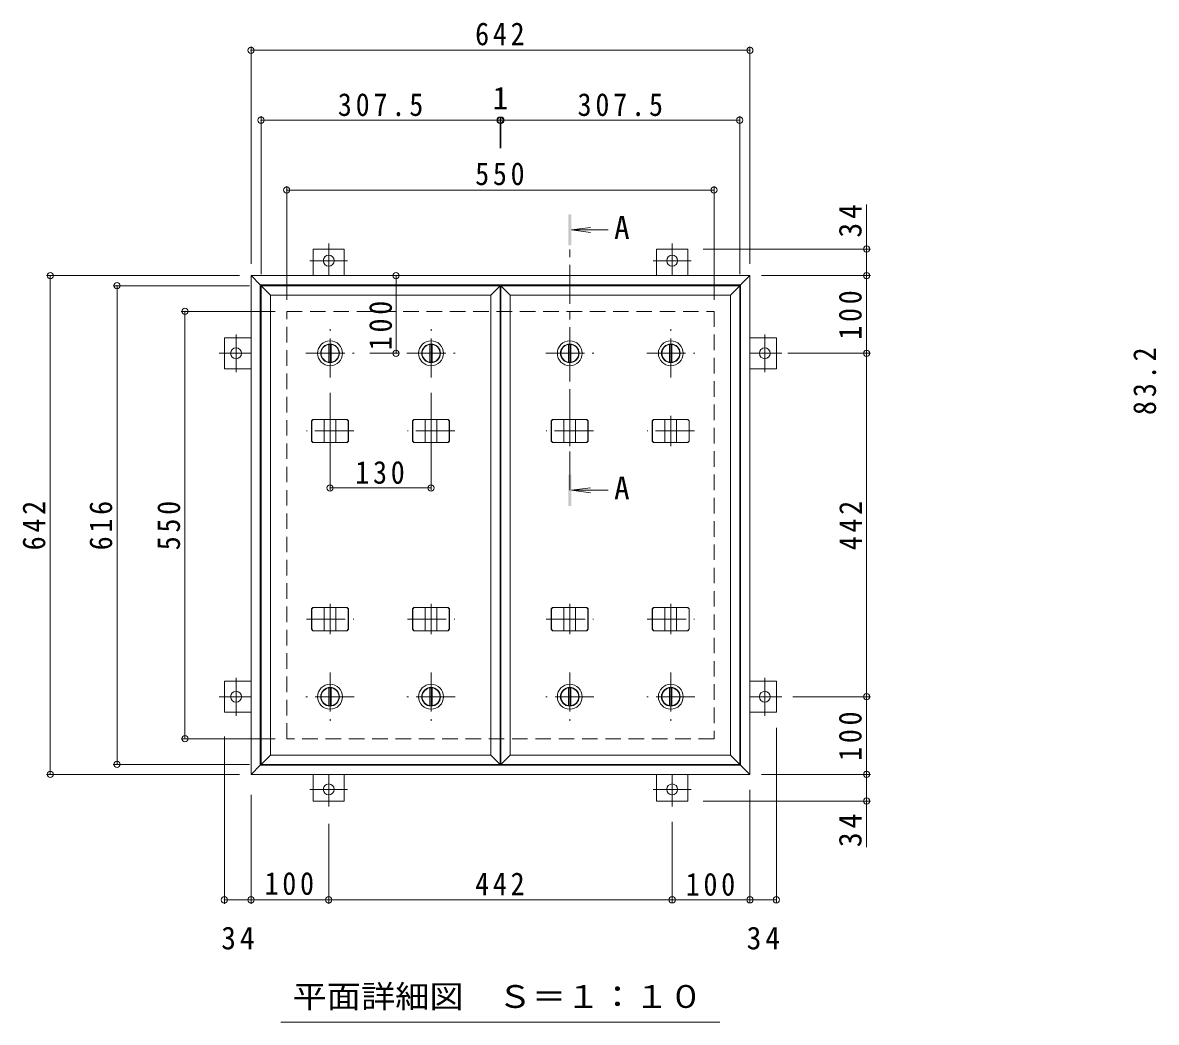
# Model space of a CAD drawing. Units: millimetres at full size, sheet at 1:10, with parts at other scales. Extents: x -1763 to 1813, y -1353 to 1308.
# Drawn here: x -1631 to -172, y -12 to 1275 of the extents above; entities that cross this region are included whole.
import ezdxf
from ezdxf.enums import TextEntityAlignment as Align

# ---------------------------------------------------------------- set-up
doc = ezdxf.new("R2010")
doc.units = ezdxf.units.MM
doc.header["$LTSCALE"] = 10
doc.header["$PDMODE"] = 32
doc.header["$PDSIZE"] = 8
doc.linetypes.add('CHAIN1', pattern=[8, 5, -1, 1, -1])
doc.linetypes.add('DASHED2', pattern=[3, 2, -1])
for name, color, linetype, lineweight in [('0-1_躯体', 2, 'DASHED2', 9), ('0-2_仕上', 3, 'Continuous', 9), ('0-3_建具', 4, 'Continuous', 9), ('0-5_寸法', 4, 'Continuous', 9), ('0-C', 2, 'Continuous', 9), ('0-E', 3, 'Continuous', 9), ('0-F', 7, 'Continuous', 9), ('D-F', 7, 'Continuous', 9)]:
    doc.layers.add(name, color=color, linetype=linetype, lineweight=lineweight)
doc.styles.add('ＭＳ ゴシック', font='')
doc.styles.get('ＭＳ ゴシック').set_extended_font_data('MS Gothic')

msp = doc.modelspace()

# ---------------------------------------------------------------- linework, layer by layer
at = {"layer": '0-1_躯体'}
for p, q in [((-1291.06, 903.46), (-741.06, 903.46)), ((-1291.06, 353.46), (-1291.06, 903.46)), ((-741.06, 903.46), (-741.06, 353.46)), ((-741.06, 353.46), (-1291.06, 353.46))]:
    msp.add_line(p, q, dxfattribs=at)
at = {"layer": '0-1_躯体', "color": 7, "linetype": 'Continuous'}
msp.add_line((-1298.59, -11.54), (-733.54, -11.54), dxfattribs=at)
at = {"layer": '0-2_仕上'}
for p, q in [((-1324.06, 936.46), (-1324.06, 320.46)), ((-1016.56, 936.46), (-1016.56, 320.46)), ((-1015.56, 936.46), (-1015.56, 320.46)), ((-708.06, 936.46), (-708.06, 320.46)), ((-1028.56, 924.46), (-1028.56, 332.46)), ((-720.06, 924.46), (-720.06, 332.46)), ((-1324.06, 320.46), (-1016.56, 320.46)), ((-1015.56, 320.46), (-708.06, 320.46))]:
    msp.add_line(p, q, dxfattribs=at)
for points in [[(-1312.06, 924.46), (-1324.06, 936.46), (-1016.56, 936.46)], [(-1312.06, 924.46), (-1028.56, 924.46), (-1016.56, 936.46)], [(-1003.56, 924.46), (-1015.56, 936.46), (-708.06, 936.46)], [(-1003.56, 924.46), (-720.06, 924.46), (-708.06, 936.46)], [(-1312.06, 924.46), (-1312.06, 332.46), (-1324.06, 320.46)], [(-1003.56, 924.46), (-1003.56, 332.46), (-1015.56, 320.46)], [(-1312.06, 332.46), (-1028.56, 332.46), (-1016.56, 320.46)], [(-1003.56, 332.46), (-720.06, 332.46), (-708.06, 320.46)]]:
    msp.add_lwpolyline(points, dxfattribs=at)
at = {"layer": '0-3_建具'}
for p, q in [((-1259.15, 762.46), (-1257.42, 764.46)), ((-1259.15, 736.46), (-1259.15, 762.46)), ((-1258.75, 762.46), (-1259.15, 762.46)), ((-1258.75, 762.46), (-1257.02, 764.46)), ((-1258.75, 736.46), (-1258.75, 762.46)), ((-1213.21, 764.46), (-1257.42, 764.46)), ((-1242.81, 734.46), (-1242.81, 764.46)), ((-1227.81, 734.46), (-1227.81, 764.46)), ((-1211.88, 762.46), (-1213.61, 764.46)), ((-1211.48, 762.46), (-1213.21, 764.46)), ((-1211.88, 736.46), (-1211.88, 762.46)), ((-1211.88, 762.46), (-1211.48, 762.46)), ((-1211.48, 736.46), (-1211.48, 762.46)), ((-1129.15, 762.46), (-1127.42, 764.46)), ((-1129.15, 736.46), (-1129.15, 762.46)), ((-1128.75, 762.46), (-1129.15, 762.46)), ((-1128.75, 762.46), (-1127.02, 764.46)), ((-1128.75, 736.46), (-1128.75, 762.46)), ((-1083.21, 764.46), (-1127.42, 764.46)), ((-1112.81, 734.46), (-1112.81, 764.46)), ((-1097.81, 734.46), (-1097.81, 764.46)), ((-1081.88, 762.46), (-1083.61, 764.46)), ((-1081.48, 762.46), (-1083.21, 764.46)), ((-1081.88, 736.46), (-1081.88, 762.46)), ((-1081.88, 762.46), (-1081.48, 762.46)), ((-1081.48, 736.46), (-1081.48, 762.46)), ((-950.65, 762.46), (-948.91, 764.46)), ((-950.65, 736.46), (-950.65, 762.46)), ((-950.25, 762.46), (-950.65, 762.46)), ((-950.25, 762.46), (-948.51, 764.46)), ((-950.25, 736.46), (-950.25, 762.46)), ((-904.71, 764.46), (-948.91, 764.46)), ((-934.31, 734.46), (-934.31, 764.46)), ((-919.31, 734.46), (-919.31, 764.46)), ((-903.38, 762.46), (-905.11, 764.46)), ((-902.98, 762.46), (-904.71, 764.46)), ((-903.38, 736.46), (-903.38, 762.46)), ((-903.38, 762.46), (-902.98, 762.46)), ((-902.98, 736.46), (-902.98, 762.46)), ((-820.65, 762.46), (-818.91, 764.46)), ((-820.65, 736.46), (-820.65, 762.46)), ((-820.25, 762.46), (-820.65, 762.46)), ((-820.25, 762.46), (-818.51, 764.46)), ((-820.25, 736.46), (-820.25, 762.46)), ((-774.71, 764.46), (-818.91, 764.46)), ((-804.31, 734.46), (-804.31, 764.46)), ((-789.31, 734.46), (-789.31, 764.46)), ((-773.38, 762.46), (-775.11, 764.46)), ((-772.98, 762.46), (-774.71, 764.46)), ((-773.38, 736.46), (-773.38, 762.46)), ((-773.38, 762.46), (-772.98, 762.46)), ((-772.98, 736.46), (-772.98, 762.46)), ((-1259.15, 736.46), (-1257.42, 734.46)), ((-1258.75, 736.46), (-1259.15, 736.46)), ((-1258.75, 736.46), (-1257.02, 734.46)), ((-1257.42, 734.46), (-1213.21, 734.46)), ((-1211.88, 736.46), (-1213.61, 734.46)), ((-1211.48, 736.46), (-1213.21, 734.46)), ((-1211.88, 736.46), (-1211.48, 736.46)), ((-1129.15, 736.46), (-1127.42, 734.46)), ((-1128.75, 736.46), (-1129.15, 736.46)), ((-1128.75, 736.46), (-1127.02, 734.46)), ((-1127.42, 734.46), (-1083.21, 734.46)), ((-1081.88, 736.46), (-1083.61, 734.46)), ((-1081.48, 736.46), (-1083.21, 734.46)), ((-1081.88, 736.46), (-1081.48, 736.46)), ((-950.65, 736.46), (-948.91, 734.46)), ((-950.25, 736.46), (-950.65, 736.46)), ((-950.25, 736.46), (-948.51, 734.46)), ((-948.91, 734.46), (-904.71, 734.46)), ((-903.38, 736.46), (-905.11, 734.46)), ((-902.98, 736.46), (-904.71, 734.46)), ((-903.38, 736.46), (-902.98, 736.46)), ((-820.65, 736.46), (-818.91, 734.46)), ((-820.25, 736.46), (-820.65, 736.46)), ((-820.25, 736.46), (-818.51, 734.46)), ((-818.91, 734.46), (-774.71, 734.46)), ((-773.38, 736.46), (-775.11, 734.46)), ((-772.98, 736.46), (-774.71, 734.46)), ((-773.38, 736.46), (-772.98, 736.46)), ((-1259.15, 520.46), (-1257.42, 522.46)), ((-1258.75, 520.46), (-1259.15, 520.46)), ((-1259.15, 520.46), (-1259.15, 494.46)), ((-1258.75, 520.46), (-1257.02, 522.46)), ((-1258.75, 520.46), (-1258.75, 494.46)), ((-1213.21, 522.46), (-1257.42, 522.46)), ((-1242.81, 522.46), (-1242.81, 492.46)), ((-1227.81, 522.46), (-1227.81, 492.46)), ((-1211.88, 520.46), (-1213.61, 522.46)), ((-1211.48, 520.46), (-1213.21, 522.46)), ((-1211.88, 520.46), (-1211.48, 520.46)), ((-1211.88, 520.46), (-1211.88, 494.46)), ((-1211.48, 520.46), (-1211.48, 494.46)), ((-1129.15, 520.46), (-1127.42, 522.46)), ((-1128.75, 520.46), (-1129.15, 520.46)), ((-1129.15, 520.46), (-1129.15, 494.46)), ((-1128.75, 520.46), (-1127.02, 522.46)), ((-1128.75, 520.46), (-1128.75, 494.46)), ((-1083.21, 522.46), (-1127.42, 522.46)), ((-1112.81, 522.46), (-1112.81, 492.46)), ((-1097.81, 522.46), (-1097.81, 492.46)), ((-1081.88, 520.46), (-1083.61, 522.46)), ((-1081.48, 520.46), (-1083.21, 522.46)), ((-1081.88, 520.46), (-1081.48, 520.46)), ((-1081.88, 520.46), (-1081.88, 494.46)), ((-1081.48, 520.46), (-1081.48, 494.46)), ((-950.65, 520.46), (-948.92, 522.46)), ((-950.25, 520.46), (-950.65, 520.46)), ((-950.65, 520.46), (-950.65, 494.46)), ((-950.25, 520.46), (-948.52, 522.46)), ((-950.25, 520.46), (-950.25, 494.46)), ((-904.71, 522.46), (-948.92, 522.46)), ((-934.31, 522.46), (-934.31, 492.46)), ((-919.31, 522.46), (-919.31, 492.46)), ((-903.38, 520.46), (-905.11, 522.46)), ((-902.98, 520.46), (-904.71, 522.46)), ((-903.38, 520.46), (-902.98, 520.46)), ((-903.38, 520.46), (-903.38, 494.46)), ((-902.98, 520.46), (-902.98, 494.46)), ((-820.65, 520.46), (-818.92, 522.46)), ((-820.25, 520.46), (-820.65, 520.46)), ((-820.65, 520.46), (-820.65, 494.46)), ((-820.25, 520.46), (-818.52, 522.46)), ((-820.25, 520.46), (-820.25, 494.46)), ((-774.71, 522.46), (-818.92, 522.46)), ((-804.31, 522.46), (-804.31, 492.46)), ((-789.31, 522.46), (-789.31, 492.46)), ((-773.38, 520.46), (-775.11, 522.46)), ((-772.98, 520.46), (-774.71, 522.46)), ((-773.38, 520.46), (-772.98, 520.46)), ((-773.38, 520.46), (-773.38, 494.46)), ((-772.98, 520.46), (-772.98, 494.46)), ((-1258.75, 494.46), (-1259.15, 494.46)), ((-1259.15, 494.46), (-1257.42, 492.46)), ((-1258.75, 494.46), (-1257.02, 492.46)), ((-1257.42, 492.46), (-1213.21, 492.46)), ((-1211.88, 494.46), (-1213.61, 492.46)), ((-1211.48, 494.46), (-1213.21, 492.46)), ((-1211.88, 494.46), (-1211.48, 494.46)), ((-1128.75, 494.46), (-1129.15, 494.46)), ((-1129.15, 494.46), (-1127.42, 492.46)), ((-1128.75, 494.46), (-1127.02, 492.46)), ((-1127.42, 492.46), (-1083.21, 492.46)), ((-1081.88, 494.46), (-1083.61, 492.46)), ((-1081.48, 494.46), (-1083.21, 492.46)), ((-1081.88, 494.46), (-1081.48, 494.46)), ((-950.25, 494.46), (-950.65, 494.46)), ((-950.65, 494.46), (-948.92, 492.46)), ((-950.25, 494.46), (-948.52, 492.46)), ((-948.92, 492.46), (-904.71, 492.46)), ((-903.38, 494.46), (-905.11, 492.46)), ((-902.98, 494.46), (-904.71, 492.46)), ((-903.38, 494.46), (-902.98, 494.46)), ((-820.25, 494.46), (-820.65, 494.46)), ((-820.65, 494.46), (-818.92, 492.46)), ((-820.25, 494.46), (-818.52, 492.46)), ((-818.92, 492.46), (-774.71, 492.46)), ((-773.38, 494.46), (-775.11, 492.46)), ((-772.98, 494.46), (-774.71, 492.46)), ((-773.38, 494.46), (-772.98, 494.46))]:
    msp.add_line(p, q, dxfattribs=at)
at = {"layer": '0-3_建具', "linetype": 'CHAIN1'}
for p, q in [((-1235.31, 730), (-1235.31, 768.91)), ((-1105.31, 730), (-1105.31, 768.91)), ((-926.81, 730), (-926.81, 768.91)), ((-796.81, 730), (-796.81, 768.91)), ((-1204.93, 749.46), (-1265.7, 749.46)), ((-1074.93, 749.46), (-1135.7, 749.46)), ((-896.43, 749.46), (-957.2, 749.46)), ((-766.43, 749.46), (-827.2, 749.46)), ((-1235.31, 526.91), (-1235.31, 488)), ((-1105.31, 526.91), (-1105.31, 488)), ((-926.81, 526.91), (-926.81, 488)), ((-796.81, 526.91), (-796.81, 488)), ((-1265.7, 507.46), (-1204.93, 507.46)), ((-1135.7, 507.46), (-1074.93, 507.46)), ((-957.2, 507.46), (-896.43, 507.46)), ((-827.2, 507.46), (-766.43, 507.46))]:
    msp.add_line(p, q, dxfattribs=at)
at = {"layer": '0-5_寸法'}
for p, q in [((-924.81, 1008.27), (-900.03, 1011.54)), ((-924.81, 1008.27), (-900.03, 1005.01)), ((-924.81, 1008.27), (-877.35, 1008.27)), ((-924.81, 673.15), (-900.03, 676.41)), ((-924.81, 673.15), (-900.03, 669.89)), ((-924.81, 673.15), (-877.35, 673.15))]:
    msp.add_line(p, q, dxfattribs=at)
at = {"layer": '0-5_寸法', "linetype": 'CHAIN1'}
msp.add_line((-926.81, 673.15), (-926.81, 988.27), dxfattribs=at)
at = {"layer": '0-5_寸法'}
for points in [[(-924.81, 1028.27), (-928.81, 1028.27), (-924.81, 988.27), (-928.81, 988.27)], [(-924.81, 653.15), (-928.81, 653.15), (-924.81, 693.15), (-928.81, 693.15)]]:
    msp.add_solid(points, dxfattribs=at)
at = {"layer": '0-C', "linetype": 'CHAIN1'}
for p, q in [((-1235.31, 818.46), (-1235.31, 880.46)), ((-1105.31, 818.46), (-1105.31, 880.46)), ((-926.81, 818.46), (-926.81, 880.46)), ((-796.81, 818.46), (-796.81, 880.46)), ((-1266.31, 849.46), (-1204.31, 849.46)), ((-1136.31, 849.46), (-1074.31, 849.46)), ((-957.81, 849.46), (-895.81, 849.46)), ((-827.81, 849.46), (-765.81, 849.46)), ((-1235.31, 438.46), (-1235.31, 376.46)), ((-1105.31, 438.46), (-1105.31, 376.46)), ((-926.81, 438.46), (-926.81, 376.46)), ((-796.81, 438.46), (-796.81, 376.46)), ((-1204.31, 407.46), (-1266.31, 407.46)), ((-1074.31, 407.46), (-1136.31, 407.46)), ((-895.81, 407.46), (-957.81, 407.46)), ((-765.81, 407.46), (-827.81, 407.46))]:
    msp.add_line(p, q, dxfattribs=at)
at = {"layer": '0-C'}
for p, q in [((-1236.81, 860.86), (-1236.81, 838.06)), ((-1233.81, 860.86), (-1233.81, 838.06)), ((-1106.81, 860.86), (-1106.81, 838.06)), ((-1103.81, 860.86), (-1103.81, 838.06)), ((-928.31, 860.86), (-928.31, 838.06)), ((-925.31, 860.86), (-925.31, 838.06)), ((-798.31, 860.86), (-798.31, 838.06)), ((-795.31, 860.86), (-795.31, 838.06)), ((-1236.81, 396.05), (-1236.81, 418.86)), ((-1233.81, 396.05), (-1233.81, 418.86)), ((-1106.81, 396.05), (-1106.81, 418.86)), ((-1103.81, 396.05), (-1103.81, 418.86)), ((-928.31, 396.05), (-928.31, 418.86)), ((-925.31, 396.05), (-925.31, 418.86)), ((-798.31, 396.05), (-798.31, 418.86)), ((-795.31, 396.05), (-795.31, 418.86))]:
    msp.add_line(p, q, dxfattribs=at)
for centre, radius in [((-1235.31, 849.46), 16), ((-1235.31, 849.46), 12), ((-1235.31, 849.46), 11.5), ((-1105.31, 849.46), 16), ((-1105.31, 849.46), 12), ((-1105.31, 849.46), 11.5), ((-926.81, 849.46), 16), ((-926.81, 849.46), 12), ((-926.81, 849.46), 11.5), ((-796.81, 849.46), 16), ((-796.81, 849.46), 12), ((-796.81, 849.46), 11.5), ((-1235.31, 407.46), 16), ((-1105.31, 407.46), 16), ((-926.81, 407.46), 16), ((-796.81, 407.46), 16), ((-1235.31, 407.46), 12), ((-1235.31, 407.46), 11.5), ((-1105.31, 407.46), 12), ((-1105.31, 407.46), 11.5), ((-926.81, 407.46), 12), ((-926.81, 407.46), 11.5), ((-796.81, 407.46), 12), ((-796.81, 407.46), 11.5)]:
    msp.add_circle(centre, radius, dxfattribs=at)
at = {"layer": '0-E'}
for p, q in [((-1257.06, 983.66), (-1217.06, 983.66)), ((-1257.06, 983.66), (-1257.06, 949.46)), ((-1217.06, 983.66), (-1217.06, 949.46)), ((-815.06, 983.66), (-775.06, 983.66)), ((-815.06, 983.66), (-815.06, 949.46)), ((-775.06, 983.66), (-775.06, 949.46)), ((-1371.26, 829.46), (-1371.26, 869.46)), ((-1371.26, 869.46), (-1337.06, 869.46)), ((-660.86, 869.46), (-695.06, 869.46)), ((-660.86, 869.46), (-660.86, 829.46)), ((-1371.26, 829.46), (-1337.06, 829.46)), ((-660.86, 829.46), (-695.06, 829.46)), ((-1371.26, 387.46), (-1371.26, 427.46)), ((-1371.26, 427.46), (-1337.06, 427.46)), ((-660.86, 427.46), (-695.06, 427.46)), ((-660.86, 427.46), (-660.86, 387.46)), ((-1371.26, 387.46), (-1337.06, 387.46)), ((-660.86, 387.46), (-695.06, 387.46)), ((-1257.06, 273.26), (-1257.06, 307.46)), ((-1217.06, 273.26), (-1217.06, 307.46)), ((-815.06, 273.26), (-815.06, 307.46)), ((-775.06, 273.26), (-775.06, 307.46)), ((-1217.06, 273.26), (-1257.06, 273.26)), ((-775.06, 273.26), (-815.06, 273.26))]:
    msp.add_line(p, q, dxfattribs=at)
at = {"layer": '0-E', "linetype": 'CHAIN1'}
for p, q in [((-1237.06, 990.63), (-1237.06, 949.46)), ((-795.06, 990.63), (-795.06, 949.46)), ((-1212.69, 968.66), (-1261.44, 968.66)), ((-770.68, 968.66), (-819.44, 968.66)), ((-1356.26, 873.83), (-1356.26, 825.08)), ((-675.86, 825.08), (-675.86, 873.83)), ((-1378.24, 849.46), (-1337.06, 849.46)), ((-653.89, 849.46), (-695.06, 849.46)), ((-1356.26, 431.83), (-1356.26, 383.08)), ((-675.86, 383.08), (-675.86, 431.83)), ((-1378.24, 407.46), (-1337.06, 407.46)), ((-653.89, 407.46), (-695.06, 407.46)), ((-1237.06, 266.28), (-1237.06, 307.46)), ((-795.06, 266.28), (-795.06, 307.46)), ((-1261.44, 288.26), (-1212.69, 288.26)), ((-819.44, 288.26), (-770.68, 288.26))]:
    msp.add_line(p, q, dxfattribs=at)
at = {"layer": '0-E'}
for centre in [(-1237.06, 968.66), (-795.06, 968.66), (-1356.26, 849.46), (-675.86, 849.46), (-1356.26, 407.46), (-675.86, 407.46), (-1237.06, 288.26), (-795.06, 288.26)]:
    msp.add_circle(centre, 7, dxfattribs=at)
at = {"layer": '0-F'}
for p, q in [((-1337.06, 964.46), (-1337.06, 1244.46)), ((-695.06, 964.46), (-695.06, 1244.46)), ((-1337.06, 1239.46), (-695.06, 1239.46)), ((-1324.06, 951.46), (-1324.06, 1154.46)), ((-708.06, 951.46), (-708.06, 1154.46)), ((-1324.06, 1149.46), (-1016.56, 1149.46)), ((-1016.56, 1152.46), (-1016.56, 1113.24)), ((-1016.56, 1149.46), (-1015.56, 1149.46)), ((-1015.56, 1152.46), (-1015.56, 1113.24)), ((-1015.56, 1149.46), (-708.06, 1149.46)), ((-1291.06, 918.46), (-1291.06, 1064.46)), ((-1291.06, 1059.46), (-741.06, 1059.46)), ((-741.06, 918.46), (-741.06, 1064.46)), ((-544.91, 983.66), (-544.91, 1040.84)), ((-539.91, 983.66), (-755.06, 983.66)), ((-544.91, 949.46), (-544.91, 983.66)), ((-1352.06, 949.46), (-1600.42, 949.46)), ((-1595.42, 307.46), (-1595.42, 949.46)), ((-1150.35, 949.46), (-1150.35, 849.46)), ((-680.06, 949.46), (-539.91, 949.46)), ((-544.91, 849.46), (-544.91, 949.46)), ((-1339.06, 936.46), (-1514.38, 936.46)), ((-1509.38, 320.46), (-1509.38, 936.46)), ((-1306.06, 903.46), (-1427.01, 903.46)), ((-1422.01, 353.46), (-1422.01, 903.46)), ((-1147.35, 849.46), (-1184.31, 849.46)), ((-646.14, 849.46), (-539.91, 849.46)), ((-544.91, 407.46), (-544.91, 849.46)), ((-1235.31, 673.16), (-1235.31, 798.46)), ((-1105.31, 673.16), (-1105.31, 798.46)), ((-1235.31, 676.16), (-1105.31, 676.16)), ((-639.55, 407.46), (-539.91, 407.46)), ((-544.91, 307.46), (-544.91, 407.46)), ((-660.86, 143.09), (-660.86, 367.46)), ((-1306.06, 353.46), (-1427.01, 353.46)), ((-1371.26, 141.09), (-1371.26, 356.25)), ((-1352.06, 307.46), (-1600.42, 307.46)), ((-1339.06, 320.46), (-1514.38, 320.46)), ((-680.06, 307.46), (-539.91, 307.46)), ((-544.91, 307.46), (-544.91, 273.26)), ((-1337.06, 281.25), (-1337.06, 141.09)), ((-695.06, 143.09), (-695.06, 287.46)), ((-539.91, 273.26), (-755.06, 273.26)), ((-544.91, 273.26), (-544.91, 213.93)), ((-1237.06, 243.95), (-1237.06, 141.09)), ((-795.06, 143.09), (-795.06, 246.28)), ((-1371.26, 146.09), (-1337.06, 146.09)), ((-1337.06, 146.09), (-1237.06, 146.09)), ((-1237.06, 146.09), (-795.06, 146.09)), ((-795.06, 146.09), (-695.06, 146.09)), ((-695.06, 146.09), (-660.86, 146.09))]:
    msp.add_line(p, q, dxfattribs=at)
at = {"layer": '0-F', "color": 2}
for p, q in [((-1337.06, 949.46), (-1325.06, 937.46)), ((-1337.06, 949.46), (-695.06, 949.46)), ((-1337.06, 307.46), (-1337.06, 949.46)), ((-707.06, 937.46), (-695.06, 949.46)), ((-695.06, 949.46), (-695.06, 307.46)), ((-1325.06, 937.46), (-707.06, 937.46)), ((-1325.06, 319.46), (-1325.06, 937.46)), ((-707.06, 319.46), (-707.06, 937.46)), ((-1325.06, 319.46), (-1337.06, 307.46)), ((-695.06, 307.46), (-1337.06, 307.46)), ((-707.06, 319.46), (-1325.06, 319.46)), ((-707.06, 319.46), (-695.06, 307.46))]:
    msp.add_line(p, q, dxfattribs=at)
at = {"layer": '0-F'}
for p in [(-1337.06, 1239.46), (-695.06, 1239.46), (-1324.06, 1149.46), (-1016.56, 1149.46), (-1015.56, 1149.46), (-708.06, 1149.46), (-1291.06, 1059.46), (-741.06, 1059.46), (-544.91, 983.66), (-1595.42, 949.46), (-1150.35, 949.46), (-544.91, 949.46), (-1509.38, 936.46), (-1422.01, 903.46), (-1150.35, 849.46), (-544.91, 849.46), (-1235.31, 676.16), (-1105.31, 676.16), (-544.91, 407.46), (-1422.01, 353.46), (-1509.38, 320.46), (-1595.42, 307.46), (-544.91, 307.46), (-544.91, 273.26), (-1371.26, 146.09), (-1337.06, 146.09), (-1237.06, 146.09), (-795.06, 146.09), (-695.06, 146.09), (-660.86, 146.09)]:
    msp.add_point(p, dxfattribs=at)

# ---------------------------------------------------------------- texts
at = {"layer": '0-1_躯体', "style": 'ＭＳ ゴシック', "width": 1.1}
msp.add_text('平面詳細図\u3000Ｓ＝１：１０', height=29.33, dxfattribs=at).set_placement((-1283.56, -1.74), align=Align.BOTTOM_LEFT)
at = {"layer": '0-5_寸法', "color": 2, "style": 'ＭＳ ゴシック'}
for p in [(-869.78, 987.88), (-869.78, 652.75)]:
    msp.add_text('A', height=29.33, dxfattribs=at).set_placement(p, align=Align.BOTTOM_LEFT)
at = {"layer": '0-F', "color": 2, "style": 'ＭＳ ゴシック'}
msp.add_text('1', height=29.33, dxfattribs=at).set_placement((-1026.06, 1154.46), align=Align.BOTTOM_LEFT)
at = {"layer": '0-F', "color": 2, "char_height": 29.33, "attachment_point": 7, "style": 'ＭＳ ゴシック'}
for s, insert in [('\\T1.27;\\W0.9;642', (-1048.56, 1245.46)), ('\\T1.28;\\W0.9;307.5', (-1225.31, 1154.46)), ('\\T1.28;\\W0.9;307.5', (-916.81, 1154.46)), ('\\T1.27;\\W0.9;550', (-1048.56, 1065.46)), ('\\T1.27;\\W0.9;130', (-1202.81, 681.16)), ('\\T1.27;\\W0.9;100', (-1319.56, 152.09)), ('\\T1.27;\\W0.9;442', (-1048.56, 152.09)), ('\\T1.27;\\W0.9;100', (-777.56, 151.09)), ('\\T1.27;\\W0.95;34', (-1375.41, 81.87)), ('\\T1.27;\\W0.95;34', (-699.21, 81.87))]:
    msp.add_mtext(s, dxfattribs=dict(at, insert=insert))
at = {"layer": '0-F', "color": 2, "char_height": 29.33, "attachment_point": 7, "rotation": 90, "style": 'ＭＳ ゴシック'}
for s, insert in [('\\T1.27;\\W0.95;34', (-550.91, 998.34)), ('\\T1.27;\\W0.9;100', (-550.91, 866.96)), ('\\T1.27;\\W0.9;100', (-1155.35, 853.47)), ('\\T1.27;\\W0.9;642', (-1601.42, 595.96)), ('\\T1.27;\\W0.9;616', (-1515.38, 595.96)), ('\\T1.27;\\W0.9;550', (-1428.01, 595.96)), ('\\T1.27;\\W0.9;442', (-550.91, 595.96)), ('\\T1.27;\\W0.9;100', (-550.91, 324.96)), ('\\T1.27;\\W0.95;34', (-550.91, 213.93))]:
    msp.add_mtext(s, dxfattribs=dict(at, insert=insert))
at = {"layer": 'D-F', "color": 2, "insert": (-171.97, 770.02), "char_height": 29.33, "attachment_point": 7, "rotation": 90, "style": 'ＭＳ ゴシック'}
msp.add_mtext('\\T1.28;\\W0.9;83.2', dxfattribs=at)

doc.saveas('drawing.dxf')
